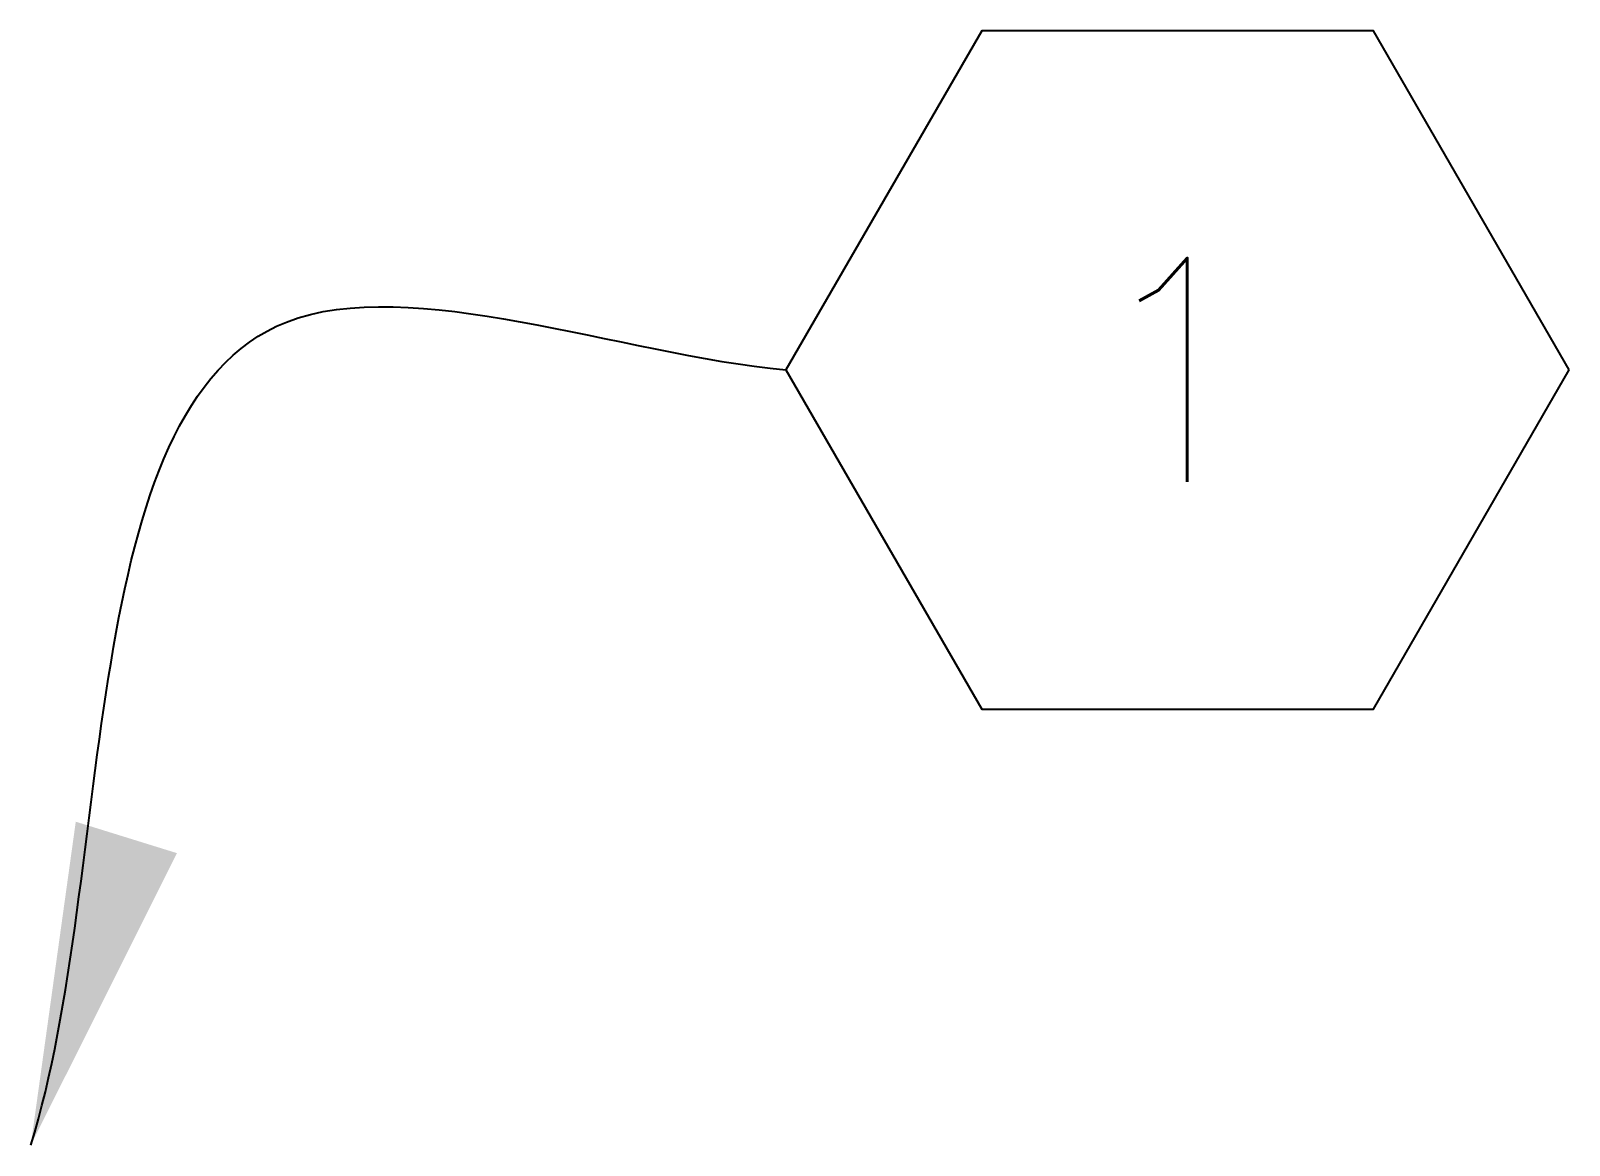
# Model space of a CAD drawing. Header units: millimetres. Extents: x 0 to 82.5, y 0 to 59.8.
import ezdxf
from ezdxf.enums import TextEntityAlignment as Align

# ---------------------------------------------------------------- set-up
doc = ezdxf.new("R2010")
doc.units = ezdxf.units.MM
doc.header["$MEASUREMENT"] = 0
doc.styles.add('ROMANS', font='romans.shx')
doc.dimstyles.get("Standard").update_dxf_attribs({"dimtxt": 0.18, "dimasz": 0.18, "dimexe": 0.18, "dimexo": 0.0625, "dimgap": 0.09, "dimtad": 0, "dimtih": 1, "dimtoh": 1, "dimdec": 4, "dimzin": 0, "dimdsep": 46, "dimtxsty": 'Standard', "dimcen": 0.09, "dimadec": 0, "dimazin": 0, "dimtfac": 1, "dimtdec": 4, "dimtofl": 0, "dimtmove": 0, "dimatfit": 3, "dimfxl": 1, "dimtolj": 1, "dimtzin": 0, "dimarcsym": 0})

# ---------------------------------------------------------------- blocks, each defined once
blk = doc.blocks.new('Anno_Hexagon')
blk.add_lwpolyline([(1.75, 0), (0.875, 1.5155), (-0.875, 1.5155), (-1.75, 0), (-0.875, -1.5155), (0.875, -1.5155)], close=True)
at = {"style": 'ROMANS'}
blk.add_attdef('ID', text='', height=1, dxfattribs=at).set_placement((0, 0), align=Align.MIDDLE)

msp = doc.modelspace()

# ---------------------------------------------------------------- block references
at = {"xscale": 12, "yscale": 12, "zscale": 12}
msp.add_blockref('Anno_Hexagon', (61.494, 41.564), dxfattribs=at).add_auto_attribs({'ID': '1'})

# ---------------------------------------------------------------- leaders
at = {"path_type": 1}
msp.add_leader([(0, 0), (13.707, 44.131), (40.494, 41.564)], dimstyle='Standard', override={"dimscale": 96}, dxfattribs=at)

doc.saveas('drawing.dxf')
